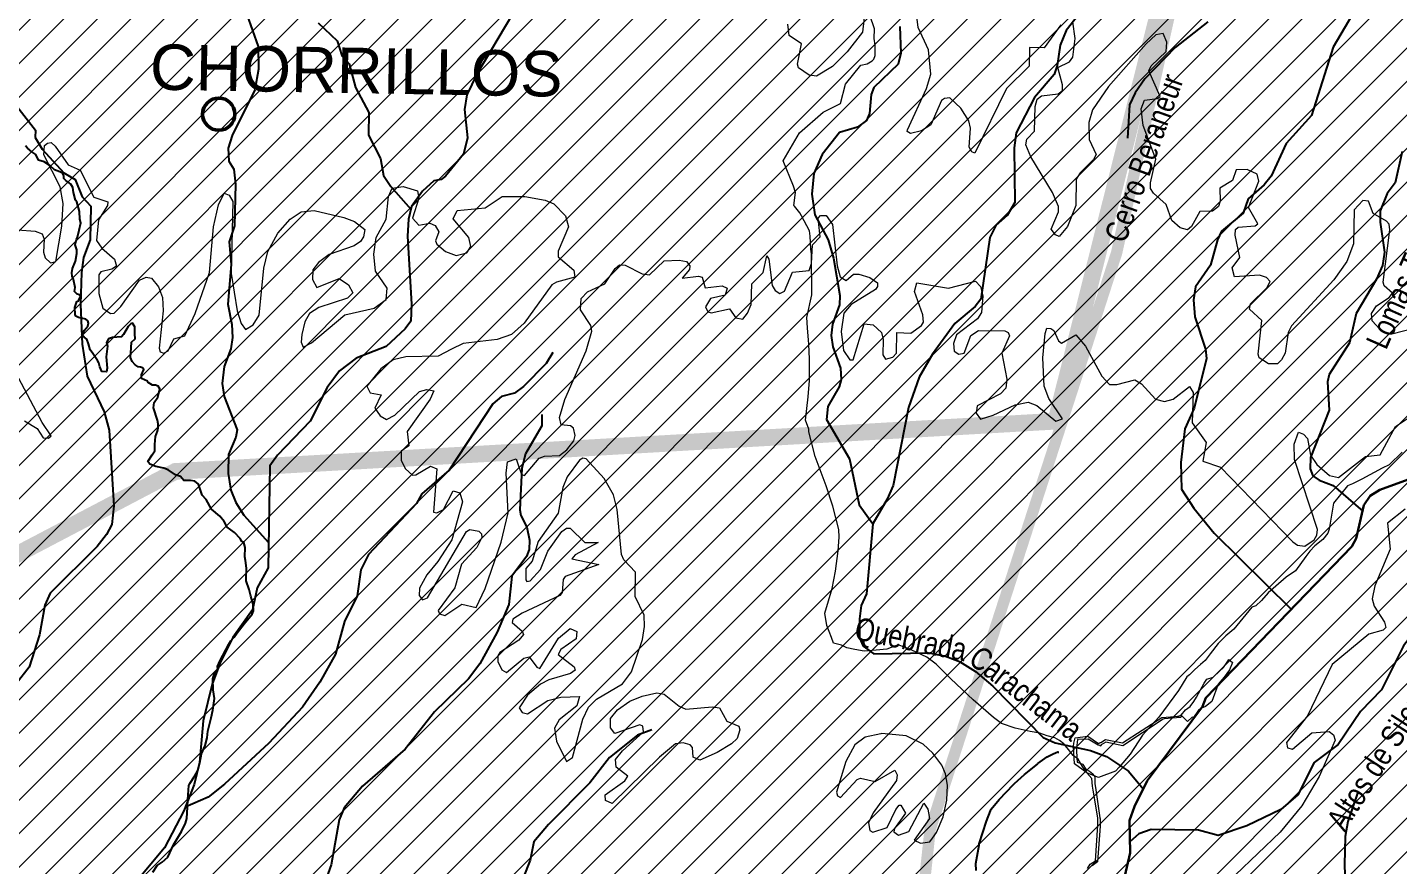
# Model space of a CAD drawing. Header units: feet. Extents: x -72 to 1107026, y -16 to 8357890.
# Drawn here: x 800313 to 818417, y 8205397 to 8216461 of the extents above; entities that cross this region are included whole.
import ezdxf

# ---------------------------------------------------------------- set-up
doc = ezdxf.new("R2010")
doc.units = ezdxf.units.FT
doc.header["$LTSCALE"] = 10
doc.header["$MEASUREMENT"] = 0
doc.linetypes.add('DASHED2', pattern=[0.375, 0.25, -0.125])
for name, color, linetype in [('_ubic.ref.nombres de PE', 7, 'CONTINUOUS'), ('AUTODEMA-inf. cofopri-Rural-PSAD', 190, 'CONTINUOUS'), ('FDO HUACAN-PERITO-COORD', 3, 'CONTINUOUS'), ('UBIC. REFE.-FDO. HUACAN', 6, 'CONTINUOUS'), ('VIA-AFIRMADA', 20, 'CONTINUOUS'), ('VIAS_SIN AFIRMAR', 31, 'CONTINUOUS')]:
    doc.layers.add(name, color=color, linetype=linetype)
for name, color, linetype, lineweight in [('AUTODEMA-BOCATOMA PITAY-PSAD', 7, 'CONTINUOUS', 20), ('AUTODEMA-CANAL DERIVACION BOCATOMA PITAY-UTM', 7, 'CONTINUOUS', 20), ('CURVAS_PERU_500_PSAD-18', 23, 'CONTINUOUS', 5), ('Hidrografia-IGN-QUEBRADAS', 151, 'CONTINUOUS', 25), ('Hidrografia-IGN-RIOS', 162, 'CONTINUOUS', 30), ('INEI-DIS-AREQ', 252, 'CONTINUOUS', 9), ('Texto Toponimia', 7, 'CONTINUOUS', 0), ('Texto Toponimia IGN', 251, 'CONTINUOUS', 0)]:
    doc.layers.add(name, color=color, linetype=linetype, lineweight=lineweight)
doc.styles.add('SWILL721', font='swissi.ttf')

msp = doc.modelspace()

# ---------------------------------------------------------------- hatches: boundary and pattern name
at = {"layer": 'AUTODEMA-inf. cofopri-Rural-PSAD', "lineweight": 5}
h = msp.add_hatch(dxfattribs=at)
h.set_pattern_fill('ANSI31', color=256, scale=2500)
h.paths.add_polyline_path([(753238, 8156793), (753322, 8156780), (753238, 8156793), (761252, 8177664), (761485, 8177877), (761891, 8178033), (762006, 8178099), (762145, 8178160), (762278, 8178215), (762392, 8178274), (762497, 8178357), (762589, 8178469), (762675, 8178563), (762762, 8178662), (762856, 8178741), (762966, 8178847), (763062, 8178931), (763167, 8179043), (763215, 8179157), (763254, 8179284), (763292, 8179406), (763323, 8179543), (763341, 8179672), (763349, 8179797), (763400, 8179962), (763448, 8180102), (763499, 8180234), (763573, 8180363), (763635, 8180490), (763719, 8180589), (763826, 8180681), (763928, 8180774), (764019, 8180866), (764121, 8180950), (764228, 8181026), (764338, 8181097), (764444, 8181168), (764559, 8181213), (764712, 8181269), (764839, 8181335), (764956, 8181398), (765071, 8181451), (765175, 8181550), (765244, 8181660), (765315, 8181776), (765354, 8181893), (765389, 8182013), (765390, 8182140), (765377, 8182262), (765342, 8182396), (765286, 8182546), (765225, 8182684), (765197, 8182808), (765187, 8182943), (765170, 8183067), (765142, 8183205), (765114, 8183355), (765122, 8183484), (765143, 8183642), (765150, 8183779), (765168, 8183908), (765199, 8184028), (765243, 8184165), (765278, 8184310), (765332, 8184449), (765386, 8184576), (765432, 8184714), (765467, 8184853), (765513, 8184978), (765575, 8185115), (765661, 8185237), (765751, 8185338), (765852, 8185419), (765985, 8185503), (766099, 8185572), (766232, 8185655), (766299, 8185789), (767271, 8186800), (767271, 8186947), (767297, 8187069), (767333, 8187214), (767379, 8187334), (767466, 8187468), (767519, 8187582), (767578, 8187702), (767631, 8187831), (767690, 8187961), (767739, 8188095), (767779, 8188220), (767853, 8188349), (767930, 8188476), (768029, 8188550), (768144, 8188601), (768268, 8188621), (768396, 8188684), (768525, 8188666), (768648, 8188684), (768729, 8188803), (768760, 8188933), (768775, 8189055), (768816, 8189187), (768865, 8189314), (768913, 8189448), (768946, 8189596), (769010, 8189708), (769110, 8189804), (769242, 8189855), (769369, 8189839), (769435, 8190402), (769242, 8190676), (768955, 8190796), (768850, 8191044), (768727, 8191405), (768791, 8192051), (769355, 8193016), (769774, 8193584), (769715, 8193854), (770015, 8194180), (770358, 8194460), (770593, 8194855), (771149, 8195508), (771339, 8195882), (771620, 8196321), (772139, 8196529), (772271, 8196571), (772518, 8196829), (772893, 8197299), (773001, 8197468), (773083, 8197912), (773128, 8198271), (773053, 8198668), (772961, 8199048), (772784, 8199431), (772552, 8199747), (772403, 8199923), (772344, 8200269), (772420, 8200524), (772438, 8201124), (772378, 8201509), (772320, 8201525), (771949, 8202389), (771948, 8203291), (771835, 8204086), (771949, 8205175), (771912, 8205868), (771936, 8206678), (771927, 8207524), (771977, 8207815), (772140, 8208229), (772310, 8208881), (772199, 8209183), (771898, 8209610), (771718, 8210093), (771643, 8210618), (770734, 8212243), (770420, 8212760), (770332, 8213330), (770439, 8213909), (770573, 8214159), (770693, 8214428), (770826, 8214682), (770933, 8214964), (771027, 8215231), (771060, 8215528), (771028, 8215800), (771023, 8215945), (771008, 8216090), (770944, 8216217), (770904, 8216392), (770519, 8217145), (770239, 8217796), (770023, 8218086), (769663, 8218545), (769449, 8218924), (769225, 8219439), (769296, 8219810), (769534, 8220281), (769800, 8220721), (770123, 8220961), (770236, 8221108), (770301, 8221212), (770355, 8221316), (770388, 8221417), (770506, 8221516), (770614, 8221596), (770683, 8221720), (770695, 8221911), (770696, 8222074), (770699, 8222211), (770790, 8222424), (770811, 8222568), (770823, 8222774), (770781, 8222973), (770744, 8223095), (770724, 8223248), (770687, 8223365), (770609, 8223513), (770566, 8223607), (770536, 8223648), (770519, 8223803), (770420, 8224061), (770417, 8224114), (770411, 8224346), (770326, 8224585), (770246, 8224784), (770250, 8224878), (770152, 8225049), (770105, 8225286), (769944, 8225912), (769917, 8226101), (769939, 8226683), (769870, 8226978), (769847, 8227388), (769974, 8227697), (770102, 8227836), (770156, 8227935), (770134, 8228072), (770014, 8228391), (770087, 8228555), (770259, 8228867), (770494, 8228977), (770568, 8228972), (770670, 8228991), (770967, 8229392), (771170, 8229797), (771390, 8230281), (771541, 8230796), (771638, 8231110), (771649, 8231265), (771605, 8231522), (771627, 8231763), (771687, 8231964), (771722, 8232157), (771735, 8232337), (771693, 8232515), (771625, 8232625), (771600, 8233022), (771587, 8233284), (771570, 8233434), (771556, 8233673), (771538, 8233961), (771479, 8234294), (771495, 8234446), (771537, 8234647), (771589, 8234753), (771628, 8234908), (771626, 8235023), (771663, 8235221), (771705, 8235358), (771731, 8235452), (771806, 8235660), (771892, 8235916), (771915, 8235992), (771929, 8236129), (771913, 8236376), (771884, 8236602), (771862, 8236752), (771822, 8236938), (771796, 8237134), (771804, 8237182), (771883, 8237286), (771904, 8237405), (771913, 8237507), (771903, 8237629), (771894, 8237698), (771889, 8237802), (771827, 8237968), (771792, 8238039), (771813, 8238197), (771839, 8238311), (771838, 8238486), (771839, 8238639), (771824, 8238728), (771772, 8238886), (771717, 8239024), (771631, 8239192), (771615, 8239378), (771621, 8239502), (771614, 8239619), (771605, 8239731), (771569, 8239792), (771550, 8239932), (771551, 8240029), (771481, 8240238), (771522, 8240563), (771488, 8241022), (771468, 8241305), (820278, 8241691), (830577, 8202812), (830340, 8202672), (830000, 8202586), (829662, 8202548), (829318, 8202317), (829158, 8201793), (829053, 8201507), (828905, 8201367), (828322, 8201192), (827978, 8200961), (827919, 8200578), (827797, 8199716), (827643, 8199383), (827293, 8198961), (826996, 8198681), (826979, 8198104), (826868, 8197578), (826760, 8197196), (826743, 8196619), (826868, 8195942), (827189, 8195377), (827277, 8195085), (827159, 8194367), (827146, 8193935), (827234, 8193643), (827319, 8193256), (827453, 8192915), (827398, 8192676), (827291, 8192294), (827132, 8191818), (827119, 8191385), (827194, 8190661), (827090, 8190376), (826836, 8189950), (826722, 8189328), (826756, 8188846), (826641, 8188224), (826583, 8187889), (826334, 8187608), (826127, 8187133), (825918, 8186561), (825905, 8186129), (826032, 8185548), (825868, 8184879), (825858, 8184542), (825847, 8184158), (826032, 8183912), (826069, 8183526), (826047, 8182805), (826078, 8182227), (826108, 8181600), (826048, 8181217), (825801, 8180984), (825747, 8180793), (825636, 8180315), (825796, 8179204), (825684, 8178678), (825668, 8178149), (825657, 8177765), (825548, 8177335), (825244, 8176815), (825086, 8176386), (824977, 8175956), (824725, 8175579), (824520, 8175152), (824114, 8174443), (823712, 8173877), (823407, 8173357), (823324, 8172960), (823317, 8172729), (823307, 8172399), (823238, 8171852), (823314, 8171473), (823304, 8171154), (823327, 8170950), (823289, 8170632), (823310, 8170370), (823402, 8170016), (823586, 8169548), (823710, 8169280), (823662, 8168785), (823750, 8168195), (823303, 8168147), (822930, 8167996), (822690, 8167863), (822198, 8167624), (822071, 8167460), (821892, 8167381), (821672, 8167229), (821518, 8167084), (821383, 8166920), (821310, 8166661), (821229, 8166477), (821265, 8166226), (821329, 8166168), (821371, 8165998), (821374, 8165793), (821214, 8165770), (821034, 8165673), (820575, 8165630), (820470, 8165568), (820330, 8165544), (820169, 8165484), (819982, 8165480), (819805, 8165485), (819700, 8165414), (819649, 8165285), (819644, 8165108), (819667, 8164939), (819671, 8164762), (819732, 8164620), (819765, 8164469), (819741, 8164302), (819684, 8164248), (819479, 8164273), (819273, 8164260), (819038, 8164211), (818867, 8164134), (818823, 8164107), (818741, 8164036), (818708, 8164001), (818677, 8163932), (818710, 8163874), (818719, 8163764), (818731, 8163685), (818688, 8163660), (818637, 8163650), (818578, 8163656), (818522, 8163649), (818440, 8163596), (818419, 8163540), (818393, 8163433), (818298, 8163327), (818245, 8163363), (818164, 8163435), (818136, 8163489), (818129, 8163542), (818096, 8163606), (818046, 8163683), (817988, 8163732), (817894, 8163801), (817840, 8163741), (817832, 8163692), (817948, 8163198), (817963, 8163142), (817897, 8163112), (817789, 8163046), (817781, 8162998), (817730, 8162927), (817678, 8162897), (817592, 8162870), (817454, 8162902), (817393, 8162912), (817340, 8162910), (817312, 8162864), (817276, 8162829), (817252, 8162781), (817206, 8162736), (817116, 8162650), (817080, 8162604), (816998, 8162546), (816927, 8162529), (816831, 8162586), (816762, 8162655), (816699, 8162684), (816646, 8162707), (816575, 8162751), (816511, 8162744), (816411, 8162673), (816342, 8162595), (816313, 8162529), (816262, 8162412), (816108, 8162337), (816052, 8162315), (815981, 8162315), (815917, 8162285), (815807, 8162276), (815739, 8162310), (815638, 8162382), (815595, 8162443), (815534, 8162451), (815488, 8162492), (815433, 8162536), (815341, 8162496), (815286, 8162397), (815285, 8162290), (815182, 8162139), (815129, 8162124), (815020, 8162160), (814969, 8162143), (814915, 8162151), (814818, 8162129), (814661, 8162171), (814608, 8162204), (814465, 8162246), (814361, 8162265), (814167, 8162243), (813989, 8162194), (813856, 8162085), (813702, 8161985), (813124, 8161923), (812911, 8161706), (812856, 8161618), (812749, 8161540), (812492, 8161534), (812443, 8161524), (812367, 8161515), (812252, 8161510), (812150, 8161471), (812066, 8161443), (811936, 8161388), (811813, 8161338), (811757, 8161367), (811669, 8161438), (811510, 8161415), (811342, 8161337), (811245, 8161204), (811131, 8161124), (810849, 8161076), (810322, 8160943), (809995, 8160714), (809741, 8160678), (809493, 8160697), (809213, 8160705), (808932, 8160676), (808648, 8160621), (808530, 8160579), (808408, 8160546), (808227, 8160477), (808120, 8160465), (808005, 8160428), (807949, 8160451), (807748, 8160486), (807591, 8160502), (807337, 8160435), (807016, 8160247), (806896, 8160192), (806747, 8160074), (806681, 8160046), (806538, 8159999), (806377, 8159904), (806147, 8159906), (805415, 8159960), (805112, 8159977), (804565, 8160002), (804080, 8160025), (803956, 8160045), (803836, 8160005), (803684, 8159964), (803497, 8159761), (803367, 8159762), (803227, 8159787), (802920, 8159966), (802800, 8159994), (802680, 8160027), (802548, 8160058), (802424, 8160101), (802312, 8160152), (802195, 8160221), (802083, 8160290), (801956, 8160316), (801818, 8160295), (801688, 8160293), (801556, 8160247), (801423, 8160212), (801291, 8160159), (801159, 8160106), (800787, 8160136), (800463, 8160229), (800277, 8160263), (800072, 8160269), (799744, 8160251), (799483, 8160249), (799221, 8160248), (798949, 8160191), (798686, 8160152), (798410, 8160168), (798290, 8160204), (798148, 8160212), (798023, 8160253), (797876, 8160243), (797751, 8160192), (797611, 8160213), (797496, 8160274), (797323, 8160236), (797183, 8160081), (797053, 8159952), (796859, 8159878), (796714, 8159805), (796661, 8159693), (796625, 8159558), (796551, 8159432), (796413, 8159345), (796273, 8159351), (796136, 8159369), (796011, 8159432), (795892, 8159481), (795767, 8159545), (795647, 8159580), (795531, 8159639), (795391, 8159662), (795256, 8159634), (795083, 8159561), (794973, 8159508), (794881, 8159383), (794743, 8159228), (794634, 8159150), (794486, 8159150), (794377, 8159214), (794229, 8159227), (794087, 8159186), (793965, 8159158), (793830, 8159143), (793685, 8159172), (793580, 8159268), (793535, 8159388), (793533, 8159520), (793530, 8159657), (793548, 8159797), (793528, 8160067), (793457, 8160189), (793366, 8160285), (793249, 8160375), (793130, 8160431), (792862, 8160424), (792730, 8160378), (792470, 8160226), (792221, 8160229), (792150, 8160361), (792025, 8160394), (791895, 8160369), (791742, 8160344), (791615, 8160278), (791345, 8160296), (791121, 8160303), (791002, 8160353), (790927, 8160356), (790776, 8160295), (790573, 8160086), (790487, 8160014), (790335, 8159935), (790156, 8159875), (789933, 8159891), (789628, 8159994), (789403, 8160091), (789337, 8160215), (789139, 8160376), (788987, 8160391), (788855, 8160613), (788850, 8160750), (788898, 8160900), (788728, 8161037), (788593, 8161048), (788476, 8161094), (788331, 8161107), (788207, 8161079), (788072, 8161089), (787996, 8161188), (787900, 8161371), (787828, 8161534), (787714, 8161613), (787483, 8161754), (787368, 8161805), (787254, 8161881), (787122, 8161935), (787007, 8162011), (786888, 8162072), (786771, 8162121), (786667, 8162202), (786552, 8162248), (786425, 8162271), (786298, 8162223), (786203, 8162137), (786107, 8162061), (786051, 8162173), (786043, 8162338), (786150, 8162401), (786275, 8162485), (786339, 8162597), (786237, 8162665), (786110, 8162638), (785990, 8162577), (785868, 8162597), (785746, 8162615), (785622, 8162654), (785500, 8162672), (785362, 8162654), (785199, 8162603), (785082, 8162565), (784960, 8162540), (784835, 8162500), (784720, 8162436), (784596, 8162358), (784484, 8162277), (784379, 8162190), (784275, 8162114), (784160, 8162036), (784043, 8161954), (783938, 8161886), (783826, 8161812), (783699, 8161747), (783582, 8161693), (783449, 8161676), (783342, 8161607), (783271, 8161452), (783225, 8161328), (783179, 8161206), (783138, 8161082), (783097, 8160957), (783061, 8160830), (782974, 8160718), (782855, 8160675), (782725, 8160670), (782582, 8160648), (782463, 8160615), (782353, 8160549), (782259, 8160460), (782078, 8160260), (782029, 8160143), (781968, 8160031), (781907, 8159917), (781846, 8159810), (781751, 8159699), (781639, 8159610), (781573, 8159503), (781506, 8159396), (781422, 8159300), (781295, 8159285), (781170, 8159283), (781058, 8159227), (781035, 8159095), (780966, 8158947), (780910, 8158818), (780843, 8158678), (780719, 8158676), (780643, 8158773), (780548, 8158676), (780492, 8158534), (780489, 8158409), (780563, 8158292), (780456, 8158221), (780372, 8158130), (780275, 8158051), (780148, 8158062), (780033, 8158141), (779893, 8158142), (779769, 8158106), (779649, 8158042), (779555, 8157953), (779448, 8157872), (779391, 8157763), (779345, 8157649), (779294, 8157529), (779236, 8157415), (779123, 8157309), (778981, 8157250), (778859, 8157212), (778734, 8157164), (778607, 8157144), (778479, 8157144), (778332, 8157180), (778375, 8156898), (778164, 8156936), (778158, 8156802), (778130, 8156675), (778140, 8156545), (778112, 8156426), (778050, 8156319), (778063, 8156169), (777986, 8156065), (777961, 8155941), (777902, 8155786), (777843, 8155676), (777795, 8155562), (777705, 8155466), (777593, 8155359), (777509, 8155263), (777417, 8155159), (777305, 8155070), (777239, 8154938), (777216, 8154806), (777159, 8154686), (777093, 8154552), (777034, 8154440), (776983, 8154298), (776922, 8154161), (776873, 8154016), (776779, 8153937), (776659, 8153838), (776605, 8153711), (776592, 8153572), (776612, 8153434), (776630, 8153310), (776609, 8153183), (776586, 8153051), (776545, 8152921), (776515, 8152794), (776494, 8152637), (776486, 8152507), (776478, 8152344), (776437, 8152225), (776573, 8151681), (776106, 8151111), (775463, 8150015), (775273, 8149577), (775253, 8149427), (774951, 8149779), (774716, 8150004), (774511, 8150120), (774293, 8150189), (774009, 8150343), (773986, 8150653), (773898, 8150715), (773679, 8150366), (773524, 8150449), (773583, 8150865), (773302, 8151090), (773079, 8151190), (772903, 8151351), (772690, 8151485), (772613, 8151651), (772759, 8151759), (772737, 8151864), (772352, 8152136), (772085, 8152058), (771824, 8152119), (771653, 8152170), (771611, 8152333), (771212, 8152458), (770986, 8152496), (770745, 8152533), (770505, 8152618), (770212, 8152721), (769864, 8152789), (769676, 8152849), (769529, 8152895), (769298, 8152965), (769056, 8153020), (768826, 8153067), (768593, 8153122), (768350, 8153228), (768122, 8153296), (767859, 8153352), (767629, 8153412), (767406, 8153493), (767171, 8153558), (766938, 8153643), (766714, 8153723), (766443, 8153849), (766241, 8153940), (766040, 8153990), (765798, 8154065), (765568, 8154146), (765335, 8154198), (765105, 8154273), (764987, 8154344), (764570, 8154454), (764357, 8154514), (764080, 8154590), (763867, 8154638), (763662, 8154698), (763479, 8154729), (763070, 8154817), (762778, 8154929), (762461, 8154975), (762334, 8155019), (762093, 8155094), (761838, 8155171), (761596, 8155180), (761345, 8155237), (761116, 8155269), (760846, 8155361), (760587, 8155419), (760351, 8155487), (760119, 8155512), (759916, 8155493), (759629, 8155574), (759372, 8155594), (759166, 8155611), (758956, 8155664), (758687, 8155803), (758456, 8155889), (758210, 8155960), (757946, 8156005), (757689, 8156063), (757532, 8156107), (757276, 8156170), (757050, 8156236), (756864, 8156260), (756611, 8156328), (756385, 8156381), (756113, 8156398), (755975, 8156433), (755622, 8156463), (755391, 8156486), (755152, 8156526), (754896, 8156606), (754586, 8156660), (754380, 8156712), (754159, 8156752), (753964, 8156794), (753322, 8156780)])

# ---------------------------------------------------------------- linework, layer by layer
at = {"layer": '_ubic.ref.nombres de PE', "color": 2, "lineweight": 50}
msp.add_circle((802839, 8215316), 213, dxfattribs=at)
at = {"layer": 'AUTODEMA-BOCATOMA PITAY-PSAD', "linetype": 'Continuous'}
msp.add_lwpolyline([(816176, 8208116), (816226, 8208079), (816184, 8207979), (816116, 8207884), (816036, 8207792), (815950, 8207564), (815866, 8207495), (815817, 8207477), (815775, 8207447), (815709, 8207351), (815692, 8207355), (815629, 8207301), (815547, 8207383), (815603, 8207455), (815665, 8207497), (815712, 8207561), (815749, 8207618), (815849, 8207807), (815886, 8207858), (815970, 8207886), (816054, 8207964), (816104, 8208011), (816152, 8208084)], close=True, dxfattribs=at)
at = {"layer": 'AUTODEMA-CANAL DERIVACION BOCATOMA PITAY-UTM'}
msp.add_lwpolyline([(814309, 8205360), (814347, 8205416), (814415, 8205460), (814445, 8205931), (814445, 8206028), (814385, 8206392), (814375, 8206447), (814367, 8206545), (814301, 8206621), (814139, 8206740), (814126, 8206967), (814131, 8207013), (814149, 8207085), (814315, 8207104), (814455, 8207008), (814471, 8207019), (814477, 8207020), (814488, 8207021), (814546, 8207060), (814770, 8207017), (815290, 8207351), (815407, 8207360), (815425, 8207362), (815426, 8207359), (815430, 8207362), (815495, 8207370), (815504, 8207367), (815514, 8207365), (815514, 8207373), (815530, 8207375), (815539, 8207384), (815554, 8207370), (815536, 8207351), (815321, 8207335), (815310, 8207328), (814778, 8206976), (814553, 8207027), (814490, 8206992), (814481, 8206976), (814475, 8206975), (814474, 8206984), (814451, 8206988), (814318, 8207067), (814178, 8207060), (814164, 8206945), (814164, 8206921), (814170, 8206820), (814175, 8206763), (814248, 8206736), (814250, 8206730), (814289, 8206668), (814336, 8206643), (814379, 8206608), (814381, 8206605), (814408, 8206567), (814405, 8206518), (814408, 8206482), (814420, 8206399), (814474, 8206026), (814475, 8206012), (814478, 8205919), (814444, 8205446), (814371, 8205395)], dxfattribs=at)
at = {"layer": 'CURVAS_PERU_500_PSAD-18'}
for points in [[(811368, 8216667), (811337, 8216397), (811138, 8216140), (810943, 8215946), (810733, 8215816), (810635, 8215832), (810493, 8215929), (810482, 8215977), (810533, 8216246), (810372, 8216355), (810353, 8216502)], [(813956, 8216495), (813737, 8216193), (813544, 8216197), (813541, 8215951), (813239, 8215657), (812824, 8214802), (812783, 8214817), (812747, 8214882), (812766, 8215130), (812744, 8215227), (812638, 8215396), (812494, 8215533), (812421, 8215524), (812381, 8215495), (812241, 8215176), (812117, 8215095), (811972, 8215063), (811930, 8215086), (811931, 8215110), (812186, 8215653), (812243, 8215845), (812211, 8216166), (812072, 8216459), (812058, 8216605)], [(818619, 8212485), (818329, 8212412), (818256, 8212426), (818171, 8212478), (818068, 8212586), (818058, 8212684), (818126, 8212785), (818292, 8212897), (818338, 8212954), (818228, 8213051), (818214, 8213098), (818303, 8213790), (818291, 8213864), (818260, 8213902), (818081, 8214006), (818020, 8214168), (817947, 8214177), (817830, 8214054), (817823, 8213605), (817735, 8213372), (817561, 8213128), (817002, 8212523), (816961, 8212433), (816920, 8212162), (816871, 8212074), (816819, 8212021), (816698, 8212020), (816575, 8212101), (816563, 8212149), (816613, 8212593), (816451, 8212741), (816463, 8212813), (816678, 8213022), (816724, 8213107), (816672, 8213160), (816579, 8213192), (816251, 8213167), (816221, 8213288), (816321, 8213426), (816260, 8213718), (816264, 8213792), (816299, 8213825), (816523, 8213840), (816558, 8213870), (816434, 8214083), (816571, 8214430), (816551, 8214523), (816416, 8214584), (816271, 8214583), (816224, 8214441), (816057, 8214339), (816061, 8214166), (816039, 8214095), (815961, 8214034), (815792, 8214031), (815683, 8213835), (815629, 8213787), (815535, 8213816), (815422, 8213913), (815350, 8214123), (815182, 8214272), (815143, 8214335), (815140, 8214409), (815214, 8214723), (815047, 8215166), (815019, 8215388), (815062, 8215501), (815236, 8215521), (815270, 8215551), (815119, 8215889), (815150, 8215956), (815348, 8216144), (815356, 8216267), (815308, 8216379), (815214, 8216362), (815084, 8216244), (814589, 8215681), (814374, 8215374), (814328, 8215206), (814333, 8214982), (814425, 8214782), (814391, 8214716), (814212, 8214541), (814159, 8214457), (814157, 8214109), (814046, 8213832), (813934, 8213702), (813889, 8213723), (813828, 8213800), (813927, 8214026), (813926, 8214099), (813847, 8214283), (813563, 8214754), (813496, 8214913), (813509, 8214987), (813610, 8215092), (813619, 8215416), (813644, 8215512), (813701, 8215557), (813924, 8215583), (813979, 8215629), (813980, 8215704), (813916, 8215931), (814073, 8216007), (814115, 8216068), (814147, 8216315), (814118, 8216536)], [(800183, 8213787), (800416, 8213772), (800508, 8213736), (800534, 8213668), (800527, 8213493), (800546, 8213421), (800619, 8213353), (800686, 8213370), (800767, 8213838), (800784, 8214138), (800744, 8214357), (800530, 8214780), (800540, 8214903), (800577, 8214935), (800626, 8214942), (800680, 8214892), (800851, 8214646), (801009, 8214577), (801190, 8214222), (801376, 8214159), (801369, 8214111), (801250, 8213921), (801226, 8213650), (801294, 8213548), (801464, 8213404), (801488, 8213308), (801428, 8213268), (801283, 8213233), (801254, 8213195), (801255, 8212947), (801310, 8212755), (801411, 8212685), (801460, 8212688), (801547, 8212777), (801791, 8213124), (801881, 8213165), (801953, 8213153), (802044, 8213036), (802098, 8212896), (802105, 8212722), (802052, 8212225), (802066, 8212178), (802112, 8212159), (802171, 8212194), (802247, 8212351), (802389, 8212392), (802528, 8212684), (802715, 8213227), (802768, 8213827), (802836, 8214119), (802910, 8214275), (802977, 8214245), (803027, 8214162), (803005, 8213213), (803084, 8212720), (803137, 8212553), (803190, 8212473), (803295, 8212537), (803373, 8212663), (803433, 8213284), (803488, 8213502), (803620, 8213743), (803784, 8213930), (803929, 8214027), (804101, 8214044), (804490, 8213952), (804630, 8213897), (804766, 8213792), (804750, 8213695), (804709, 8213633), (804626, 8213579), (804297, 8213462), (804157, 8213358), (804082, 8213259), (804077, 8213135), (804135, 8213029), (804431, 8213146), (804553, 8213065), (804610, 8212958), (804541, 8212888), (804161, 8212764), (804035, 8212686), (803976, 8212576), (803935, 8212406), (803929, 8212307), (803954, 8212240), (804063, 8212297), (804502, 8212666), (804890, 8212753), (805049, 8212871), (805062, 8213017), (804909, 8213243), (804888, 8213466), (804919, 8213688), (805050, 8213929), (805079, 8214227), (805128, 8214338), (805274, 8214361), (805462, 8214302), (805479, 8214208), (805398, 8213945), (805482, 8213850), (805628, 8213876), (805695, 8213848), (805743, 8213763), (805701, 8213645), (805719, 8213601), (805835, 8213505), (805973, 8213450), (806116, 8213487), (806167, 8213568), (806141, 8213688), (805935, 8213936), (805985, 8214045), (806355, 8214078), (806580, 8214230), (806879, 8214228), (807150, 8214181), (807265, 8214133), (807418, 8213972), (807455, 8213828), (807322, 8213507), (807321, 8213433), (807529, 8213257), (807539, 8213163), (807300, 8213100), (807236, 8213061), (806870, 8212557), (806704, 8212406), (806515, 8212343), (806068, 8212290), (805912, 8212216), (805736, 8212121), (805311, 8212111), (805142, 8212073), (804981, 8211956), (804793, 8211724), (804837, 8211639), (804983, 8211612), (804901, 8211437), (804970, 8211334), (805055, 8211285), (805163, 8211344), (805489, 8211654), (805585, 8211680), (805681, 8211665), (805632, 8211554), (805325, 8211129), (805349, 8210936), (805249, 8210867), (805247, 8210745), (805306, 8210635), (805395, 8210550), (805443, 8210555), (805635, 8210671), (805720, 8210635), (805674, 8210062), (805719, 8210053), (805806, 8210099), (805933, 8210342), (806022, 8210316), (806059, 8210198), (805916, 8209695), (805733, 8209411), (805587, 8209236), (805490, 8209061), (805484, 8208963), (805529, 8208907), (805594, 8208933), (806112, 8209807), (806153, 8209834), (806274, 8209812), (806309, 8209777), (806314, 8209727), (806245, 8209598), (806045, 8209374), (805958, 8209064), (805734, 8208765), (805754, 8208722), (805822, 8208696), (806049, 8208847), (806237, 8208805), (806355, 8209053), (806570, 8209666), (806662, 8210055), (806635, 8210578), (806652, 8210725), (806764, 8210767), (806837, 8210558), (806878, 8210546), (807069, 8210775), (807139, 8210801), (807337, 8210809), (807436, 8210884), (807526, 8211004), (807546, 8211075), (807522, 8211171), (807484, 8211201), (807360, 8211216), (807337, 8211310), (807408, 8211549), (807690, 8212190), (807767, 8212453), (807753, 8212526), (807617, 8212734), (807624, 8212882), (807708, 8212970), (807935, 8213075), (808074, 8213280), (808132, 8213327), (808206, 8213322), (808428, 8213210), (808526, 8213193), (808720, 8213379), (808919, 8213390), (809017, 8213371), (809058, 8213314), (809054, 8213265), (808956, 8213152), (809174, 8213177), (809221, 8213166), (809260, 8213023), (809487, 8213048), (809550, 8213020), (809525, 8212926), (809331, 8212882), (809267, 8212772), (809295, 8212707), (809342, 8212693), (809583, 8212748), (809665, 8212626), (809760, 8212611), (809822, 8212688), (809868, 8212804), (809876, 8213078), (810027, 8213227), (810078, 8213445), (810103, 8213400), (810145, 8213053), (810185, 8212990), (810248, 8212950), (810307, 8212980), (810416, 8213231), (810634, 8213252), (810667, 8213344), (810679, 8213593), (810780, 8213698), (810758, 8213898)], [(810758, 8213898), (810753, 8213945), (810786, 8213980), (810858, 8213980), (810942, 8213858), (811003, 8213312), (811044, 8213169), (811125, 8213121), (811219, 8213204), (811292, 8213205), (811434, 8213159), (811537, 8213090), (811537, 8213041), (811509, 8213000), (811191, 8212803), (811094, 8212691), (811059, 8212445), (811089, 8212197), (811173, 8212075), (811216, 8212074), (811359, 8212549), (811479, 8212537), (811588, 8212436), (811612, 8212340), (811609, 8212140), (811643, 8212080), (811738, 8212107), (811789, 8212160), (811791, 8212432), (811978, 8212427), (812120, 8212526), (812143, 8212570), (812135, 8212669), (812027, 8212975), (812057, 8213090), (812474, 8213018), (812833, 8213113), (812898, 8213042), (812927, 8212920), (812912, 8212697), (812856, 8212616), (812579, 8212404), (812541, 8212287), (812548, 8212187), (812611, 8212150), (812680, 8212163), (812768, 8212396), (812870, 8212461), (813219, 8212457), (813262, 8212433), (813281, 8212389), (813179, 8212163), (813243, 8211820), (813231, 8211697), (813163, 8211625), (812854, 8211464), (812841, 8211370), (812896, 8211292), (813064, 8211341), (813357, 8211480), (813528, 8211513), (813643, 8211471), (813891, 8211263), (813980, 8211293), (813798, 8211562), (813736, 8211725), (813719, 8212099), (813751, 8212422), (813774, 8212489), (813825, 8212486), (813865, 8212459), (813928, 8212323), (813966, 8212293), (814156, 8212405), (814282, 8212253), (814498, 8211859), (814600, 8211749), (814697, 8211746), (814936, 8211809), (815021, 8211758), (815206, 8211556), (815325, 8211522), (815443, 8211556), (815655, 8211723), (815704, 8211641), (815692, 8211243), (815876, 8210980), (815834, 8210737), (816064, 8210658), (817022, 8209672), (817083, 8209628), (817180, 8209613), (817302, 8209695), (817338, 8209760), (817346, 8209834), (817043, 8210759), (817039, 8210958), (817094, 8211119), (817163, 8211091), (817213, 8211036), (817253, 8210815), (817336, 8210691), (817506, 8210546), (817626, 8210522), (817982, 8210795), (818176, 8210821), (818375, 8211193), (818560, 8211318)], [(800272, 8211270), (800441, 8211165), (800519, 8211044), (800591, 8211039), (800628, 8211068), (800506, 8211245), (800120, 8211977)], [(818506, 8210100), (818272, 8209915), (818306, 8209573), (818105, 8209088), (818070, 8208918), (818097, 8208823), (818231, 8208612), (818249, 8208540), (818215, 8208506), (818024, 8208451), (817539, 8208052), (817214, 8207374), (816936, 8207021), (816950, 8206951), (817016, 8206934), (817272, 8207151), (817499, 8207169), (817557, 8207125), (817578, 8207054), (817367, 8206574), (817140, 8206187), (816854, 8205839), (815970, 8204992)], [(811583, 8207136), (811375, 8207094), (811236, 8206991), (811119, 8206772), (810994, 8206365), (811009, 8206319), (811050, 8206295), (811267, 8206534), (811314, 8206549), (811507, 8206506), (811764, 8206657), (811797, 8206594), (811786, 8206521), (811482, 8206094), (811418, 8205960), (811435, 8205862), (811474, 8205837), (811664, 8205898), (811778, 8206136), (811824, 8206195), (811847, 8206193), (811908, 8206088), (811761, 8205888), (811753, 8205843), (811814, 8205799), (811952, 8205847), (812149, 8206219), (812203, 8206140), (812222, 8206017), (812023, 8205734), (812107, 8205695), (812230, 8205712), (812263, 8205758)], [(812263, 8205758), (812318, 8205832), (812404, 8206039), (812453, 8206259), (812460, 8206458), (812436, 8206606), (812387, 8206721), (812268, 8206881), (812140, 8207000), (811917, 8207109), (811595, 8207139), (811583, 8207136)]]:
    msp.add_lwpolyline(points, dxfattribs=at)
for points in [[(807182, 8209548), (807369, 8209808), (807429, 8209852), (807478, 8209852), (807673, 8209660), (807847, 8209661), (807543, 8209498), (807502, 8209447), (807859, 8209373), (807414, 8209213), (807386, 8209174), (807375, 8209000), (807344, 8208961), (806847, 8208730), (806721, 8208648), (806715, 8208605), (806847, 8208490), (806865, 8208446), (806800, 8208371), (806549, 8208208), (806523, 8208166), (806522, 8208092), (806576, 8207979), (806637, 8207945), (806867, 8208134), (806937, 8208154), (807039, 8208014), (807080, 8207997), (807325, 8208400), (807479, 8208526), (807566, 8208485), (807559, 8208390), (807354, 8208248), (807319, 8208185), (807534, 8208019), (807547, 8207975), (807485, 8207934), (807198, 8207848), (807086, 8207793), (806917, 8207645), (806806, 8207481), (806846, 8207419), (806914, 8207400), (807185, 8207577), (807355, 8207619), (807604, 8207631), (807569, 8207504), (807332, 8207320), (807274, 8207213), (807298, 8207041), (807430, 8206773), (807511, 8206825), (807648, 8207331), (807721, 8207490), (807827, 8207594), (808172, 8207795), (808291, 8207955), (808434, 8208380), (808460, 8208553), (808454, 8208703), (808336, 8208949), (808341, 8209271), (808189, 8209435), (808157, 8209503), (808100, 8210099), (808053, 8210293), (807927, 8210508), (807692, 8210767), (807645, 8210774), (807602, 8210749), (807441, 8210527), (807382, 8210390), (807319, 8210047), (807057, 8209673), (806977, 8209415), (806894, 8209317), (806895, 8209169), (806906, 8209146), (806950, 8209158), (807087, 8209304)], [(808447, 8207162), (808437, 8207237), (808399, 8207256), (808071, 8207140), (808012, 8207216), (808010, 8207338), (808104, 8207454), (808268, 8207567), (808430, 8207633), (808625, 8207677), (808722, 8207659), (808917, 8207502), (809007, 8207462), (809354, 8207493), (809452, 8207478), (809547, 8207304), (809705, 8207237), (809721, 8207191), (809682, 8207074), (809611, 8207004), (809419, 8206888), (809189, 8206790), (809102, 8206830), (809093, 8206954), (809065, 8206993), (808969, 8207017), (808871, 8207002), (808659, 8206827), (808033, 8206217), (807946, 8206258), (807939, 8206331), (808201, 8206517), (808241, 8206577), (808085, 8206698), (808076, 8206796), (808169, 8206912)]]:
    msp.add_lwpolyline(points, close=True, dxfattribs=at)
at = {"layer": 'FDO HUACAN-PERITO-COORD', "linetype": 'DASHED2', "const_width": 150}
msp.add_lwpolyline([(776109, 8203248), (774865, 8207658), (775330, 8210079), (775136, 8212939), (774305, 8215978), (774788, 8218971), (775555, 8221561), (775542, 8224023), (773979, 8227812), (775889, 8234965), (780076, 8238594), (787078, 8237602), (788710, 8238398), (802020, 8237500), (807137, 8233825), (810952, 8230292), (814385, 8226254), (816524, 8221734), (814695, 8213487), (812232, 8205872), (811835, 8202194)], dxfattribs=at)
at = {"layer": 'Hidrografia-IGN-QUEBRADAS'}
msp.add_line((817883, 8210128), (817943, 8210081), dxfattribs=at)
for points in [[(817958, 8216891), (817555, 8216200), (817266, 8215297), (816933, 8214927), (816737, 8214496), (816641, 8214381), (816432, 8214198), (816365, 8214011), (816079, 8213772), (816027, 8213659), (815935, 8213321), (815736, 8213036), (815711, 8212863), (815725, 8212639), (815866, 8212213), (815880, 8212089), (815719, 8211434), (815595, 8211164), (815544, 8210717), (815552, 8210368), (815714, 8210117), (815981, 8209787), (817000, 8208780)], [(814337, 8216811), (814030, 8216419), (813947, 8216229), (813909, 8215957), (813869, 8215839), (813611, 8215535), (813369, 8215070), (813343, 8214873), (813351, 8214149), (813247, 8213980), (813100, 8213845), (813022, 8213689), (812900, 8212875), (812826, 8212775), (812558, 8212551), (812264, 8212147), (812088, 8211845), (811948, 8211444), (811743, 8210415), (811665, 8210232), (811475, 8209907)], [(806719, 8216637), (806245, 8215842), (806115, 8215573), (806083, 8215376), (806124, 8215004), (806071, 8214787), (805834, 8214498), (805775, 8214453), (805677, 8214434), (805528, 8214301), (805384, 8214099), (805343, 8213929), (805333, 8213704), (805384, 8212806), (805374, 8212583), (805301, 8212483), (805048, 8212251), (804653, 8212094), (804435, 8211929), (804269, 8211710), (804047, 8211263), (803614, 8210813), (803512, 8210673), (803493, 8209326), (803346, 8209065), (803286, 8208773), (803023, 8208409), (802859, 8208072), (802754, 8207791), (802634, 8207306), (802586, 8206758), (802515, 8206468), (802376, 8206120), (802122, 8205632), (801724, 8205151)], [(803211, 8216631), (803360, 8216209), (803364, 8215909), (803315, 8215639), (803016, 8215035), (802963, 8214869), (802973, 8214695), (803036, 8214589), (803060, 8214391), (803048, 8213841), (802978, 8213629), (803002, 8213331), (802957, 8212808), (803013, 8212541), (803020, 8212366), (803000, 8212218), (802910, 8211985), (802884, 8211762), (802912, 8211590), (803083, 8211149), (803066, 8211051), (802969, 8210823), (802963, 8210574), (802997, 8210352), (803064, 8210190), (803171, 8210022), (803497, 8209661)], [(804152, 8216521), (804404, 8216282), (804463, 8216092), (804562, 8215982), (804646, 8215668), (804820, 8215337), (804818, 8215040), (804975, 8214729), (805016, 8214508), (805111, 8214362), (805375, 8214060)], [(811830, 8216473), (811844, 8216123), (811809, 8215978), (811489, 8215667), (811455, 8215574), (811433, 8215325), (811394, 8215234), (811275, 8215146), (811037, 8215076), (810807, 8214782), (810696, 8214532), (810669, 8214259), (810711, 8213989), (810884, 8213656), (810955, 8213416), (811039, 8212924), (811035, 8212800), (810942, 8212542), (810925, 8212393), (810947, 8212245), (811048, 8211963), (811058, 8211814), (811029, 8211718), (810883, 8211457), (810865, 8211285), (811167, 8210768), (811294, 8210158), (811475, 8209907)], [(815898, 8216536), (815467, 8216195), (815069, 8215781), (814940, 8215597), (814866, 8215438), (814836, 8215000)], [(800142, 8215460), (800418, 8215104), (800416, 8215006), (800506, 8214856), (800793, 8214543), (800941, 8214455), (801035, 8214224), (801152, 8214100), (801141, 8213659), (801054, 8213425), (801026, 8213227), (801013, 8212802), (801034, 8212278), (801102, 8211859), (801328, 8211386), (801391, 8211144), (801455, 8210147), (801425, 8209900), (801357, 8209767), (801233, 8209610), (800613, 8208995), (800541, 8208836), (800472, 8208442), (800334, 8208015), (800165, 8207798)], [(818466, 8214822), (818373, 8214408), (818268, 8214270), (818176, 8214038), (818173, 8213889), (818230, 8213493), (818207, 8213320), (818126, 8213138), (817859, 8212686), (817769, 8212299), (817499, 8211879), (817481, 8211782), (817503, 8211409), (817254, 8210784), (817252, 8210634), (817287, 8210543), (817367, 8210483), (817553, 8210414), (817883, 8210128)], [(807252, 8212172), (807160, 8212024), (806861, 8211723), (806742, 8211632), (806573, 8211587), (806458, 8211491), (805880, 8210616), (805522, 8210305), (805451, 8210175), (804816, 8209502), (804714, 8209302), (804665, 8208957), (804501, 8208621), (804381, 8208188), (804175, 8207816), (803945, 8207489), (803502, 8207013), (802913, 8206473), (802700, 8206299), (802396, 8206169)], [(807105, 8211350), (807104, 8211201), (806891, 8210834), (806839, 8210642), (806815, 8210093), (806828, 8210020), (806909, 8209865), (806942, 8209693), (806939, 8209569), (806901, 8209477), (806709, 8209216), (806669, 8208845), (806515, 8208477), (806286, 8208060), (806137, 8207861), (805686, 8207428), (805302, 8206935), (804735, 8206446), (804494, 8206160), (804427, 8205999), (804324, 8205408), (804239, 8205174)], [(811475, 8209907), (811392, 8208986), (811320, 8208829), (811301, 8208655), (811301, 8208405), (811347, 8208293), (811488, 8208192), (812213, 8208206), (812433, 8208163), (812619, 8208091), (812831, 8207957), (813061, 8207766), (813726, 8207089), (813885, 8207017), (814349, 8206917), (814560, 8206839), (814850, 8206645), (815047, 8206412)], [(820519, 8209077), (820245, 8209055), (820172, 8208992), (819664, 8208860), (819230, 8208614), (818991, 8208545), (818817, 8208545), (818558, 8208395), (818483, 8208297), (818190, 8207718), (817913, 8207430), (817619, 8206995), (817301, 8206756), (817088, 8206333), (816864, 8206138), (816413, 8205922), (816035, 8205792), (815774, 8205863), (815150, 8205873), (814986, 8205817), (814871, 8205709)], [(808557, 8207187), (808370, 8207120), (807998, 8206825), (807739, 8206489), (807194, 8205938), (806999, 8205711), (806949, 8205467), (806655, 8204724)], [(817884, 8206380), (817748, 8205977), (817711, 8205781), (817703, 8205406), (817739, 8204382), (817672, 8204251), (817601, 8202828), (817551, 8202331), (817397, 8201962), (817296, 8201346), (817212, 8201111), (817080, 8200899), (816804, 8200544), (816470, 8200173), (816261, 8199832), (816121, 8199539), (815983, 8199110), (815793, 8198308), (815776, 8198159), (815804, 8198015)]]:
    msp.add_lwpolyline(points, dxfattribs=at)
at = {"layer": 'Hidrografia-IGN-RIOS'}
msp.add_lwpolyline([(818546, 8210493), (818170, 8210357), (818044, 8210277), (817960, 8210154), (817859, 8209716), (817800, 8209607), (815871, 8207613), (815828, 8207497), (815099, 8206514), (814929, 8206179), (814866, 8205990), (814873, 8205567), (814772, 8205129)], dxfattribs=at)
at = {"layer": 'INEI-DIS-AREQ'}
msp.add_lwpolyline([(818464, 8210853), (818292, 8210689), (818200, 8210641), (817931, 8210500), (817808, 8210437), (817744, 8210409), (817560, 8210180), (817499, 8209836), (817485, 8209787), (817416, 8209702), (817313, 8209616), (817244, 8209547), (817193, 8209478), (817056, 8209290), (816935, 8209204), (816695, 8208998), (816609, 8208895), (816532, 8208826), (816481, 8208809), (816240, 8208517), (816137, 8208431), (816034, 8208328), (815931, 8208191), (815862, 8208105), (815803, 8208053), (815725, 8207985), (815657, 8207916), (815622, 8207890), (815510, 8207710), (815253, 8207358), (815038, 8207117), (814875, 8206868), (814729, 8206697), (814678, 8206645), (814454, 8206559), (814309, 8206619), (814249, 8206697), (814188, 8206800), (814120, 8206851), (814060, 8206928), (813999, 8207006), (813940, 8207049), (813880, 8207083), (813776, 8207109), (813682, 8207143), (813553, 8207169), (813474, 8207186), (813356, 8207212), (813175, 8207272), (813070, 8207352), (812801, 8207586), (812507, 8207864), (812311, 8208056), (812188, 8208148), (811991, 8208242), (811902, 8208275), (811809, 8208309), (811660, 8208255), (811518, 8208242), (811360, 8208229), (811237, 8208249), (811133, 8208271), (811060, 8208305), (810958, 8208335), (810929, 8208408), (810870, 8208564), (810842, 8208727), (810938, 8209053), (810982, 8209285), (811016, 8209551), (811033, 8209731), (811025, 8209834), (810947, 8210143), (810861, 8210409), (810716, 8210796), (810630, 8211122), (810629, 8211156), (810587, 8211276), (810621, 8211585), (810638, 8211799), (810638, 8211945), (810638, 8212083), (810630, 8212280), (810612, 8212495), (810604, 8212632), (810672, 8212933), (810664, 8213474), (810655, 8213534), (810647, 8213705), (810639, 8213774), (810534, 8213975), (810513, 8214015), (810441, 8214100), (810432, 8214112), (810454, 8214281), (810427, 8214365), (810292, 8214701), (810508, 8215069), (810821, 8215342), (811050, 8215456), (811113, 8215714), (811319, 8215962), (811402, 8215980), (811466, 8216019), (811488, 8216040), (811505, 8216091), (811505, 8216160), (811505, 8216229), (811494, 8216315), (811496, 8216443), (811437, 8216621)], dxfattribs=at)
at = {"layer": 'UBIC. REFE.-FDO. HUACAN', "const_width": 220}
msp.add_lwpolyline([(786232, 8238082), (786598, 8238062), (786838, 8238079), (787096, 8238177), (787331, 8238254), (787537, 8238288), (787691, 8238366), (787914, 8238403), (788146, 8238409), (788497, 8238371), (788842, 8238355), (794514, 8238056), (804241, 8237257), (811171, 8230113), (814385, 8226254), (816524, 8221734), (813891, 8211263), (802265, 8210600), (800126, 8209478), (795483, 8208957), (789544, 8208957), (782183, 8210281)], dxfattribs=at)
at = {"layer": 'VIA-AFIRMADA'}
msp.add_lwpolyline([(801967, 8205312), (802026, 8205399), (802093, 8205444), (802167, 8205509), (802242, 8205669), (802270, 8205716), (802349, 8205848), (802402, 8205958), (802418, 8206020), (802425, 8206170), (802430, 8206268), (802444, 8206454), (802459, 8206482), (802522, 8206582), (802562, 8206654), (802587, 8206755), (802612, 8206871), (802660, 8206981), (802685, 8207084), (802694, 8207172), (802722, 8207276), (802738, 8207348), (802761, 8207449), (802782, 8207603), (802763, 8207715), (802760, 8207860), (802770, 8207901), (802829, 8207995), (802824, 8208027), (802855, 8208097), (802972, 8208319), (802999, 8208362), (803042, 8208411), (803084, 8208468), (803173, 8208588), (803281, 8208716), (803297, 8208760), (803295, 8208848), (803264, 8208953), (803240, 8209041), (803202, 8209156), (803200, 8209221), (803206, 8209284), (803206, 8209322), (803194, 8209425), (803184, 8209473), (803189, 8209597), (803171, 8209661), (803143, 8209677), (803121, 8209715), (803045, 8209793), (802951, 8209865), (802911, 8209937), (802853, 8210008), (802744, 8210100), (802673, 8210229), (802621, 8210288), (802570, 8210434), (802523, 8210473), (802468, 8210480), (802377, 8210480), (802333, 8210534), (802267, 8210556), (802170, 8210622), (802112, 8210643), (802007, 8210665), (801929, 8210696), (801903, 8210730), (801961, 8210817), (801993, 8210870), (801997, 8210955), (802005, 8211059), (802032, 8211130), (802038, 8211175), (802041, 8211227), (802028, 8211276), (801978, 8211438), (801984, 8211510), (802033, 8211581), (802063, 8211689), (802039, 8211724), (802005, 8211737), (801963, 8211739), (801905, 8211774), (801899, 8211790), (801858, 8211811), (801820, 8211825), (801821, 8211874), (801849, 8211944), (801833, 8211969), (801804, 8211978), (801776, 8211980), (801737, 8212009), (801696, 8212053), (801674, 8212104), (801684, 8212230), (801689, 8212305), (801734, 8212349), (801732, 8212418), (801731, 8212508), (801699, 8212558), (801676, 8212550), (801644, 8212515), (801581, 8212406), (801555, 8212377), (801434, 8212370), (801385, 8212352), (801356, 8212301), (801368, 8212252), (801353, 8212114), (801365, 8211963), (801355, 8211913), (801293, 8211919), (801268, 8211982), (801255, 8212032), (801240, 8212063), (801175, 8212155), (801140, 8212206), (801117, 8212285), (801097, 8212344), (801063, 8212371), (801029, 8212407), (801067, 8212464), (801087, 8212489), (801109, 8212519), (801121, 8212558), (801111, 8212586), (801083, 8212609), (800986, 8212632), (800953, 8212648), (800945, 8212670), (800937, 8212766), (800966, 8212841), (800985, 8212853), (800998, 8212876), (801016, 8212918), (801001, 8212933), (800970, 8212941), (800935, 8212975), (800943, 8213029), (800922, 8213132), (800902, 8213178), (800900, 8213220), (800907, 8213279), (800946, 8213375), (800963, 8213476), (800963, 8213523), (800944, 8213589), (800960, 8213662), (800974, 8213694), (800998, 8213786), (801020, 8213881), (801006, 8213929), (801000, 8214030), (800963, 8214160), (800946, 8214179), (800923, 8214280), (800911, 8214350), (800887, 8214391), (800820, 8214439), (800795, 8214468), (800792, 8214501), (800775, 8214538), (800740, 8214554), (800668, 8214582), (800610, 8214637), (800532, 8214688), (800461, 8214708), (800423, 8214785), (800371, 8214821), (800314, 8214868), (800288, 8214898)], dxfattribs=at)
at = {"layer": 'VIAS_SIN AFIRMAR'}
msp.add_lwpolyline([(812838, 8205331), (812836, 8205423), (812879, 8205668), (812878, 8205683), (812976, 8205984), (813031, 8206119), (813040, 8206140), (813144, 8206269), (813332, 8206467), (813344, 8206480), (813477, 8206601), (813648, 8206736), (813656, 8206744), (813779, 8206834), (813857, 8206873), (813917, 8206897), (813917, 8206897), (813928, 8206895), (813930, 8206895)], dxfattribs=at)

# ---------------------------------------------------------------- texts
at = {"layer": 'Texto Toponimia', "style": 'SWILL721'}
msp.add_text('CHORRILLOS', height=600, rotation=358.9987, dxfattribs=at).set_placement((801926, 8215641))
at = {"layer": 'Texto Toponimia IGN', "style": 'SWILL721', "width": 0.8}
for s, rotation, p in [('Cerro Beraneur', 70.3771, (814808, 8213599)), ('Lomas Tayavacucharra', 66.2144, (818252, 8212192)), ('Quebrada ', 348.6992, (811218, 8208386)), ('Carachama', 322.4274, (812720, 8208082)), ('Altos de Silencio', 57.3485, (817702, 8205833))]:
    msp.add_text(s, height=300, rotation=rotation, dxfattribs=at).set_placement(p)

doc.saveas('drawing.dxf')
